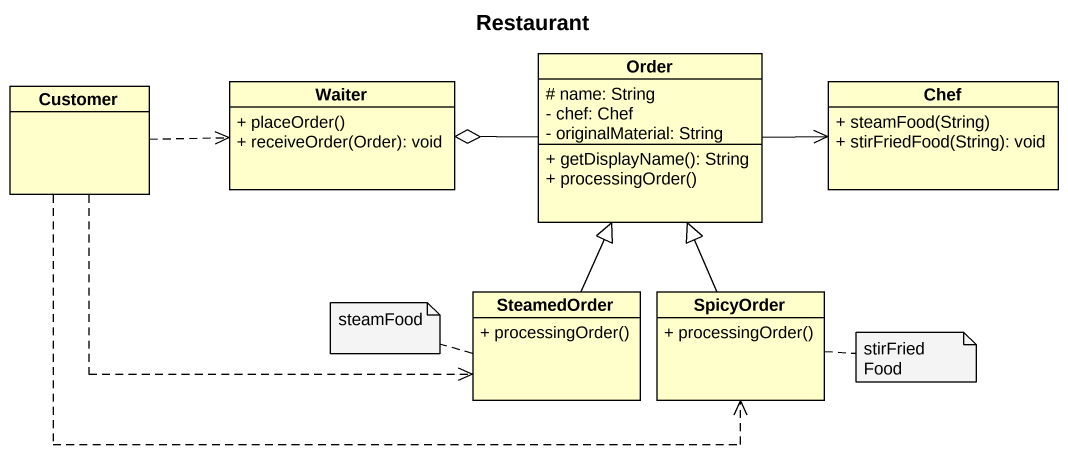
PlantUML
@startuml
title Restaurant
hide circle
hide empty members
skinparam classAttributeIconSize 0
class Customer
class Waiter {
  + placeOrder()
  + receiveOrder(Order): void
}
class Order {
  # name: String
  - chef: Chef
  - originalMaterial: String
  + getDisplayName(): String
  + processingOrder()
}
class Chef {
  + steamFood(String)
  + stirFriedFood(String): void
}
class SteamedOrder {
  + processingOrder()
}
class SpicyOrder {
  + processingOrder()
}
Customer .right.> Waiter
Customer .right.> SteamedOrder
Customer .right.> SpicyOrder
Order -left-o Waiter
Order -right-> Chef
SteamedOrder -up-|> Order
SpicyOrder -up-|> Order
note left of SteamedOrder : steamFood
note right of SpicyOrder : stirFriedFood
@enduml
